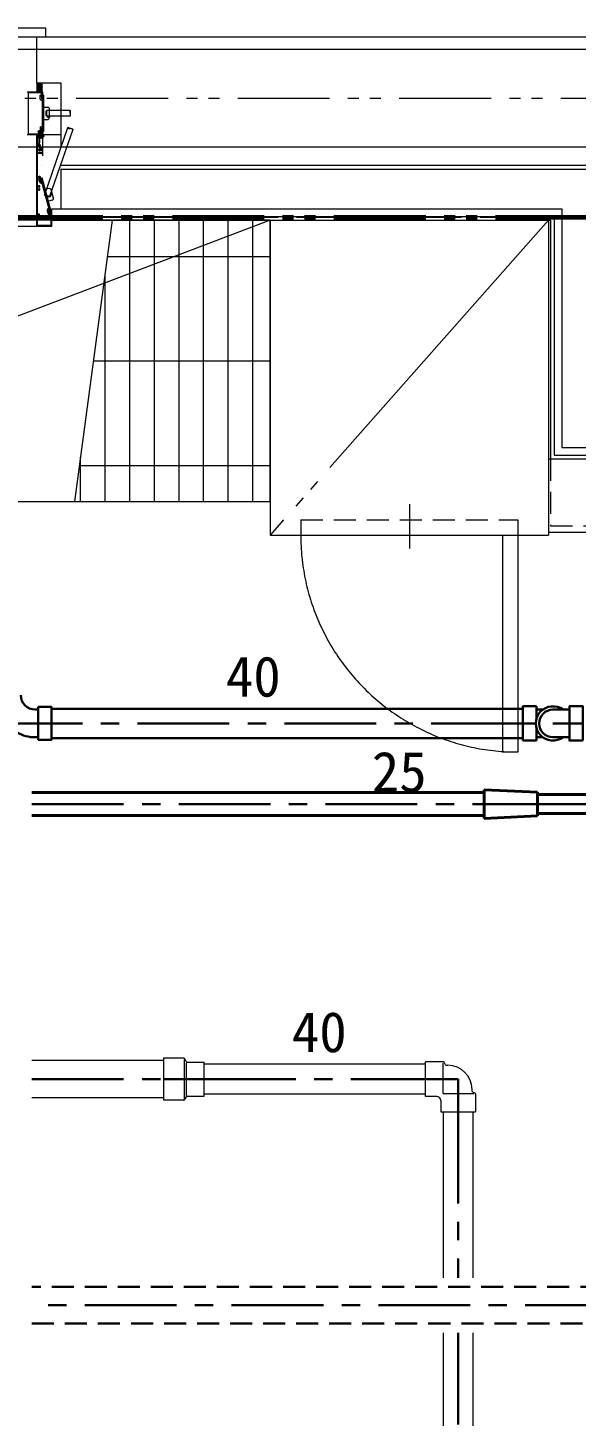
# Model space of a CAD drawing. Units: millimetres at full size, sheet at 1:30. Extents: x -16828 to 149130, y 47892 to 100313.
# Drawn here: x 22036 to 22932, y 61589 to 63861 of the extents above; entities that cross this region are included whole.
import ezdxf
from ezdxf.enums import TextEntityAlignment as Align

# ---------------------------------------------------------------- set-up
doc = ezdxf.new("R2010")
doc.units = ezdxf.units.MM
doc.header["$LTSCALE"] = 30
for name, pattern in [('CHAIN1', [8, 5, -1, 1, -1]), ('CHAIN2', [12, 9, -1, 1, -1]), ('DASHED1', [1.8, 1.2, -0.6]), ('DASHED3', [4, 3, -1]), ('DOUBLE_CHAIN1', [8.8, 5, -1, 0.6, -0.6, 0.6, -1]), ('LONG_DOUBLE_CHAIN', [21.8, 18, -1, 0.6, -0.6, 0.6, -1])]:
    doc.linetypes.add(name, pattern=pattern)
for name, color, linetype, lineweight in [('0-0', 7, 'CHAIN2', 15), ('0-1', 7, 'Continuous', 15), ('2-0_通芯', 7, 'DOUBLE_CHAIN1', 15), ('2-1_躯体', 7, 'Continuous', 15), ('2-3_間仕切り', 7, 'Continuous', 15), ('2-A_建具', 7, 'Continuous', 15), ('2-B_金物', 7, 'Continuous', 15), ('3-4_AIHO30-厨房機器', 7, 'Continuous', 15), ('3-5_AIHO31-厨房機器中心線', 7, 'CHAIN2', 15), ('3-6_AIHO33-厨房機器隠れ線', 7, 'DASHED1', 15), ('3-7_AIHO47-厨房機器アウトライン', 7, 'Continuous', 15), ('3-8_AIHO30-厨房機器LL', 7, 'Continuous', 15), ('3-9_AIHO32-厨房機器補助線', 7, 'LONG_DOUBLE_CHAIN', 15), ('9-9_配管－汚水１：硬質塩ビ管（ＤＶ）', 2, 'Continuous', 30), ('9-A_配管－給水３：ＶＬＰ(ＶＤ)', 5, 'Continuous', 40), ('9-B_配管－給湯１２：ＨＴＬＰ（ＵＸ）', 3, 'Continuous', 20)]:
    doc.layers.add(name, color=color, linetype=linetype, lineweight=lineweight)
doc.styles.add('ＭＳ ゴシック', font='')
doc.styles.get('ＭＳ ゴシック').set_extended_font_data('MS Gothic')

msp = doc.modelspace()

# ---------------------------------------------------------------- linework, layer by layer
at = {"layer": '0-0'}
msp.add_line((-9565.04, 63550.86), (35684.96, 63550.86), dxfattribs=at)
at = {"layer": '0-1'}
for p, q in [((-6110.04, 63845.86), (25484.96, 63845.86)), ((18459.96, 63665.86), (23009.96, 63665.86))]:
    msp.add_line(p, q, dxfattribs=at)
at = {"layer": '0-1', "linetype": 'DASHED3'}
msp.add_line((-925.04, 63825.86), (25384.96, 63825.86), dxfattribs=at)
at = {"layer": '2-0_通芯'}
msp.add_line((-9565.04, 63745.86), (35684.96, 63745.86), dxfattribs=at)
at = {"layer": '2-0_通芯', "color": 1, "lineweight": 60}
msp.add_line((-10727.74, 63550.86), (35684.96, 63550.86), dxfattribs=at)
at = {"layer": '2-1_躯体'}
for p, q in [((22049.96, 63845.86), (25384.96, 63845.86)), ((22089.96, 63629.36), (22089.96, 63564.36))]:
    msp.add_line(p, q, dxfattribs=at)
at = {"layer": '2-1_躯体', "linetype": 'DASHED3'}
msp.add_line((22049.96, 63825.86), (25384.96, 63825.86), dxfattribs=at)
at = {"layer": '2-1_躯体'}
for points in [[(22049.96, 63845.86), (22049.96, 63770.86), (22089.96, 63770.86)], [(22089.96, 63770.86), (22089.96, 63665.86), (23009.96, 63665.86)]]:
    msp.add_lwpolyline(points, dxfattribs=at)
at = {"layer": '2-3_間仕切り'}
for p, q in [((22089.96, 63635.86), (22979.96, 63635.86)), ((22089.96, 63629.36), (22973.46, 63629.36)), ((22074.96, 63564.36), (22908.46, 63564.36)), ((22908.46, 63564.36), (22908.46, 63174.36)), ((22074.96, 63551.86), (22895.96, 63551.86)), ((22074.96, 63545.86), (22889.96, 63545.86)), ((22889.96, 63545.86), (22889.96, 63155.86)), ((22886.96, 63155.86), (23682.96, 63155.86)), ((22908.46, 63174.36), (23661.46, 63174.36))]:
    msp.add_line(p, q, dxfattribs=at)
msp.add_lwpolyline([(22895.96, 63551.86), (22895.96, 63161.86), (23673.96, 63161.86)], dxfattribs=at)
at = {"layer": '2-A_建具'}
for p, q in [((22059.96, 63761.86), (22050.96, 63770.86)), ((22053.31, 63770.21), (22050.96, 63767.86)), ((22055.66, 63769.56), (22050.96, 63764.86)), ((22058, 63768.9), (22050.96, 63761.86)), ((22059.96, 63767.86), (22050.96, 63758.86)), ((22059.96, 63758.86), (22050.96, 63767.86)), ((22059.96, 63764.86), (22055.11, 63769.71)), ((22059.96, 63767.86), (22059.27, 63768.55)), ((22034.96, 63755.86), (22059.46, 63755.86)), ((22036.59, 63754.23), (22036.59, 63687.49)), ((22058.33, 63754.23), (22036.59, 63754.23)), ((22059.96, 63764.86), (22050.96, 63755.86)), ((22059.96, 63755.86), (22050.96, 63764.86)), ((22056.96, 63755.86), (22050.96, 63761.86)), ((22053.96, 63755.86), (22050.96, 63758.86)), ((22059.96, 63761.86), (22053.96, 63755.86)), ((22056.08, 63750.36), (22058.38, 63750.36)), ((22056.08, 63743.98), (22056.08, 63750.36)), ((22056.71, 63743.06), (22059.88, 63741.77)), ((22059.96, 63758.86), (22056.96, 63755.86)), ((22058.33, 63747.95), (22058.33, 63754.23)), ((22058.96, 63746.86), (22058.33, 63747.95)), ((22058.38, 63750.36), (22058.38, 63744.86)), ((22058.38, 63744.86), (22059.88, 63744.25)), ((22059.46, 63746.86), (22058.96, 63746.86)), ((22059.88, 63744.25), (22062.18, 63743.33)), ((22059.96, 63755.36), (22059.96, 63747.36)), ((22059.96, 63750.36), (22062.25, 63750.36)), ((22059.96, 63691.36), (22059.96, 63750.36)), ((22062.26, 63691.36), (22062.25, 63750.36)), ((22062.26, 63730.86), (22068.26, 63730.86)), ((22104.96, 63725.36), (22066.76, 63725.36)), ((22066.76, 63716.36), (22066.76, 63725.36)), ((22071.26, 63713.86), (22071.26, 63727.86)), ((22056.09, 63697.74), (22056.09, 63691.36)), ((22056.71, 63698.67), (22059.89, 63699.95)), ((22058.39, 63696.86), (22059.89, 63697.47)), ((22059.89, 63697.47), (22062.19, 63698.4)), ((22062.26, 63710.86), (22068.26, 63710.86)), ((22100.7, 63697.33), (22062.9, 63587.53)), ((22066.76, 63716.36), (22065.76, 63717.36)), ((22104.96, 63716.36), (22066.76, 63716.36)), ((22089.96, 63685.86), (22034.96, 63685.86)), ((22036.59, 63687.49), (22058.33, 63687.49)), ((22049.96, 63685.86), (22049.96, 63536.36)), ((22051.46, 63685.86), (22051.46, 63682.46)), ((22052.59, 63682.46), (22051.46, 63682.46)), ((22051.56, 63681.36), (22053.63, 63681.36)), ((22051.56, 63670.36), (22051.56, 63681.36)), ((22052.45, 63683.07), (22052.73, 63684.66)), ((22052.87, 63684.05), (22052.59, 63682.46)), ((22052.73, 63684.66), (22053.86, 63684.66)), ((22052.74, 63690.42), (22053.53, 63692.05)), ((22053.09, 63690.4), (22053.71, 63691.73)), ((22056.48, 63687.24), (22053.19, 63692.93)), ((22053.53, 63692.05), (22053.79, 63692.2)), ((22053.71, 63691.73), (22053.53, 63692.05)), ((22053.63, 63681.36), (22053.86, 63683.92)), ((22054.41, 63690.82), (22053.79, 63692.2)), ((22055.59, 63692.07), (22053.79, 63692.2)), ((22053.86, 63684.66), (22053.86, 63676.32)), ((22053.86, 63676.32), (22053.98, 63676.14)), ((22053.98, 63675.59), (22053.86, 63675.4)), ((22053.86, 63675.4), (22053.86, 63668.35)), ((22053.88, 63688.44), (22054.14, 63688.59)), ((22053.92, 63688.46), (22054.32, 63687.78)), ((22053.98, 63676.14), (22053.98, 63675.59)), ((22054.59, 63687.81), (22054.1, 63687.4)), ((22054.19, 63687.25), (22054.1, 63687.4)), ((22054.19, 63687.25), (22054.68, 63687.66)), ((22054.19, 63687.25), (22054.63, 63687.25)), ((22054.41, 63690.82), (22055.12, 63687.87)), ((22057.53, 63689.38), (22054.45, 63686.79)), ((22054.45, 63686.79), (22054.67, 63687.17)), ((22054.54, 63686.64), (22054.45, 63686.79)), ((22055.34, 63684.43), (22054.51, 63685.86)), ((22054.54, 63686.64), (22057.62, 63689.22)), ((22054.54, 63686.64), (22054.98, 63686.64)), ((22057.05, 63689.45), (22054.63, 63687.25)), ((22054.63, 63687.25), (22054.67, 63687.17)), ((22054.67, 63687.17), (22057.09, 63689.38)), ((22057.88, 63688.77), (22054.8, 63686.18)), ((22054.8, 63686.18), (22055.02, 63686.56)), ((22054.89, 63686.03), (22054.8, 63686.18)), ((22054.85, 63689), (22056.74, 63690.09)), ((22054.89, 63686.03), (22057.97, 63688.62)), ((22054.89, 63686.03), (22055.33, 63686.03)), ((22057.4, 63688.85), (22054.98, 63686.64)), ((22054.98, 63686.64), (22055.02, 63686.56)), ((22055, 63688.39), (22056.74, 63689.98)), ((22055.02, 63686.56), (22057.44, 63688.77)), ((22057.18, 63689.98), (22055.04, 63688.19)), ((22055.09, 63688), (22057.27, 63689.83)), ((22058.23, 63688.16), (22055.15, 63685.58)), ((22055.15, 63685.58), (22055.37, 63685.96)), ((22055.24, 63685.43), (22055.15, 63685.58)), ((22055.22, 63690.83), (22055.63, 63692)), ((22055.24, 63685.43), (22058.32, 63688.01)), ((22055.24, 63685.43), (22055.68, 63685.43)), ((22057.75, 63688.24), (22055.33, 63686.03)), ((22055.33, 63686.03), (22055.37, 63685.96)), ((22057.81, 63685.86), (22055.34, 63684.43)), ((22055.36, 63681.56), (22058.27, 63683.24)), ((22055.36, 63672.86), (22055.36, 63681.56)), ((22055.37, 63685.96), (22057.79, 63688.16)), ((22058.58, 63687.56), (22055.5, 63684.97)), ((22055.5, 63684.97), (22055.72, 63685.35)), ((22055.59, 63684.82), (22055.5, 63684.97)), ((22056.74, 63690.09), (22055.59, 63692.07)), ((22055.59, 63684.82), (22058.67, 63687.41)), ((22055.59, 63684.82), (22056.03, 63684.82)), ((22055.63, 63681.71), (22061.69, 63685.21)), ((22055.63, 63681.71), (22056.27, 63680.79)), ((22058.1, 63687.63), (22055.68, 63685.43)), ((22055.68, 63685.43), (22055.72, 63685.35)), ((22055.72, 63685.35), (22058.14, 63687.56)), ((22055.94, 63684.21), (22056.38, 63684.21)), ((22058.45, 63687.03), (22056.03, 63684.82)), ((22056.03, 63684.82), (22056.07, 63684.74)), ((22056.09, 63691.36), (22058.39, 63691.36)), ((22059.28, 63686.34), (22056.2, 63683.76)), ((22056.2, 63683.76), (22056.42, 63684.14)), ((22056.29, 63683.61), (22056.2, 63683.76)), ((22056.29, 63683.61), (22056.73, 63683.61)), ((22056.38, 63684.21), (22056.42, 63684.14)), ((22056.42, 63684.14), (22058.84, 63686.34)), ((22059.63, 63685.74), (22056.55, 63683.15)), ((22056.55, 63683.15), (22056.77, 63683.53)), ((22056.6, 63683.08), (22056.55, 63683.15)), ((22056.6, 63683.08), (22060.02, 63685.06)), ((22056.7, 63690.06), (22056.74, 63689.98)), ((22059.15, 63685.81), (22056.73, 63683.61)), ((22056.73, 63683.61), (22056.77, 63683.53)), ((22057.18, 63689.98), (22056.74, 63689.98)), ((22056.77, 63683.53), (22059.19, 63685.74)), ((22056.91, 63683.03), (22056.81, 63683.2)), ((22056.98, 63686.37), (22057.58, 63685.33)), ((22057.27, 63689.83), (22057.05, 63689.45)), ((22057.05, 63689.45), (22057.09, 63689.38)), ((22057.53, 63689.38), (22057.09, 63689.38)), ((22057.27, 63689.83), (22057.18, 63689.98)), ((22057.62, 63689.22), (22057.4, 63688.85)), ((22057.4, 63688.85), (22057.44, 63688.77)), ((22057.88, 63688.77), (22057.44, 63688.77)), ((22057.62, 63689.22), (22057.53, 63689.38)), ((22057.97, 63688.62), (22057.75, 63688.24)), ((22057.75, 63688.24), (22057.79, 63688.16)), ((22058.23, 63688.16), (22057.79, 63688.16)), ((22057.97, 63688.62), (22057.88, 63688.77)), ((22058.08, 63684.47), (22060.54, 63680.21)), ((22058.32, 63688.01), (22058.1, 63687.63)), ((22058.1, 63687.63), (22058.14, 63687.56)), ((22058.58, 63687.56), (22058.14, 63687.56)), ((22058.32, 63688.01), (22058.23, 63688.16)), ((22058.27, 63683.24), (22058.37, 63683.44)), ((22058.33, 63693.77), (22058.96, 63694.86)), ((22058.33, 63687.49), (22058.33, 63693.77)), ((22058.37, 63683.44), (22058.84, 63683.71)), ((22058.39, 63691.36), (22058.39, 63696.86)), ((22058.67, 63687.41), (22058.45, 63687.03)), ((22058.45, 63687.03), (22058.49, 63686.95)), ((22058.48, 63684.17), (22059.54, 63685.13)), ((22058.93, 63686.95), (22058.49, 63686.95)), ((22058.67, 63687.41), (22058.58, 63687.56)), ((22058.8, 63686.42), (22058.84, 63686.34)), ((22059.28, 63686.34), (22058.84, 63686.34)), ((22058.84, 63683.71), (22059.06, 63683.7)), ((22058.96, 63694.86), (22059.46, 63694.86)), ((22059.06, 63683.7), (22061.87, 63685.32)), ((22059.15, 63685.81), (22059.19, 63685.74)), ((22059.63, 63685.74), (22059.19, 63685.74)), ((22059.37, 63686.19), (22059.28, 63686.34)), ((22059.5, 63685.21), (22059.54, 63685.13)), ((22059.98, 63685.13), (22059.54, 63685.13)), ((22059.91, 63684.76), (22059.81, 63684.93)), ((22059.96, 63694.36), (22059.96, 63691.32)), ((22059.96, 63691.36), (22062.26, 63691.36)), ((22059.96, 63690.4), (22059.96, 63690.32)), ((22059.96, 63689.4), (22059.96, 63685.86)), ((22060.75, 63687.26), (22059.96, 63687.26)), ((22059.96, 63683.86), (22059.96, 63651.36)), ((22061.87, 63685.32), (22060.75, 63687.26)), ((22061.69, 63685.21), (22062.17, 63684.19)), ((22109.21, 63694.4), (22071.41, 63584.6)), ((22053.36, 63670.36), (22051.56, 63670.36)), ((22051.56, 63669.36), (22053.36, 63669.36)), ((22051.56, 63661.96), (22051.56, 63669.36)), ((22056.76, 63661.96), (22051.56, 63661.96)), ((22051.56, 63655.65), (22052, 63655.91)), ((22051.56, 63617.66), (22051.56, 63655.65)), ((22051.68, 63659.01), (22051.64, 63659.16)), ((22051.64, 63658.36), (22051.68, 63658.51)), ((22052.46, 63660.34), (22052.61, 63660.35)), ((22052.61, 63657.17), (22052.46, 63657.19)), ((22053.26, 63660.55), (22053.38, 63660.6)), ((22053.38, 63656.92), (22053.26, 63656.97)), ((22053.46, 63655.56), (22057.54, 63655.56)), ((22053.86, 63668.35), (22054.86, 63664.62)), ((22054.17, 63660.46), (22054.26, 63660.38)), ((22054.26, 63657.15), (22054.17, 63657.06)), ((22054.86, 63664.62), (22054.86, 63662.66)), ((22055.02, 63659.91), (22055.16, 63659.91)), ((22055.16, 63657.61), (22055.02, 63657.61)), ((22055.06, 63672.56), (22055.36, 63672.86)), ((22055.06, 63670.16), (22055.06, 63672.56)), ((22055.21, 63667.96), (22056.26, 63667.96)), ((22056.11, 63664.57), (22055.21, 63667.96)), ((22055.56, 63660.34), (22055.86, 63660.66)), ((22055.86, 63656.86), (22055.56, 63657.18)), ((22055.79, 63662.41), (22056.92, 63664.35)), ((22055.86, 63660.66), (22058.76, 63660.66)), ((22058.76, 63656.86), (22055.86, 63656.86)), ((22056.92, 63664.35), (22056.11, 63664.57)), ((22056.36, 63665.26), (22056.36, 63664.76)), ((22057.76, 63665.26), (22056.36, 63665.26)), ((22056.36, 63664.76), (22056.76, 63664.2)), ((22056.76, 63664.2), (22056.76, 63661.96)), ((22057.54, 63655.56), (22058.06, 63655.26)), ((22057.76, 63662.26), (22057.76, 63665.26)), ((22058.76, 63662.26), (22057.76, 63662.26)), ((22058.06, 63655.26), (22058.76, 63655.26)), ((22058.76, 63660.66), (22058.76, 63662.26)), ((22058.76, 63655.26), (22058.76, 63656.86)), ((22058.76, 63636.06), (22058.96, 63635.86)), ((22051.56, 63601.97), (22051.56, 63615.36)), ((22054.66, 63617.16), (22052.06, 63617.16)), ((22052.06, 63615.86), (22055.64, 63615.86)), ((22053.55, 63613.61), (22055.77, 63614.2)), ((22054.8, 63608.94), (22053.55, 63613.61)), ((22054.6, 63609.69), (22056.82, 63610.28)), ((22054.66, 63618.16), (22054.66, 63617.16)), ((22055.56, 63618.16), (22054.66, 63618.16)), ((22055.56, 63617.46), (22055.56, 63618.16)), ((22055.84, 63617.16), (22055.56, 63617.46)), ((22055.64, 63615.86), (22056.4, 63613.02)), ((22057.03, 63609.53), (22055.77, 63614.2)), ((22056.4, 63613.02), (22056.12, 63612.53)), ((22056.12, 63612.53), (22056.31, 63611.8)), ((22056.31, 63611.8), (22057.16, 63610.95)), ((22058.29, 63610.61), (22056.66, 63610.91)), ((22072.96, 63555.86), (22056.73, 63616.42)), ((22057.16, 63610.95), (22058.13, 63611.21)), ((22057.22, 63614.59), (22059.45, 63615.18)), ((22057.42, 63606.54), (22059.48, 63606.18)), ((22058.82, 63608.63), (22057.82, 63608.81)), ((22058.05, 63611.52), (22060.27, 63612.12)), ((22074.72, 63558.19), (22059.45, 63615.18)), ((22052, 63601.71), (22051.56, 63601.97)), ((22051.56, 63595.75), (22052, 63596.01)), ((22051.56, 63556.36), (22051.56, 63595.75)), ((22051.68, 63599.11), (22051.64, 63599.26)), ((22051.64, 63598.46), (22051.68, 63598.61)), ((22052.46, 63600.44), (22052.61, 63600.45)), ((22052.61, 63597.27), (22052.46, 63597.29)), ((22053.26, 63600.65), (22053.38, 63600.7)), ((22053.38, 63597.02), (22053.26, 63597.07)), ((22054.17, 63600.56), (22054.26, 63600.48)), ((22054.26, 63597.25), (22054.17, 63597.16)), ((22054.58, 63602.16), (22054.22, 63601.97)), ((22054.22, 63595.75), (22054.58, 63595.56)), ((22054.86, 63602.36), (22054.58, 63602.16)), ((22054.58, 63595.56), (22054.86, 63595.36)), ((22055.56, 63602.36), (22054.86, 63602.36)), ((22054.86, 63595.36), (22055.56, 63595.36)), ((22055.02, 63600.01), (22055.16, 63600.01)), ((22055.16, 63597.71), (22055.02, 63597.71)), ((22055.56, 63600.41), (22055.56, 63602.36)), ((22055.56, 63595.36), (22055.56, 63597.31)), ((22071.41, 63584.6), (22062.9, 63587.53)), ((22070.29, 63597.9), (22064.49, 63596.35)), ((22071.41, 63584.6), (22070.14, 63583.98)), ((22077.59, 63582.26), (22073.96, 63595.78)), ((22067.57, 63561.28), (22068.82, 63556.62)), ((22068.64, 63564.67), (22070.24, 63566.01)), ((22069.16, 63562.66), (22070.77, 63564.03)), ((22075.46, 63578.58), (22069.67, 63577.03)), ((22071.59, 63560.98), (22070.62, 63560.72)), ((22071.43, 63561.58), (22070.65, 63560.91)), ((22074.96, 63536.36), (22074.96, 63564.36)), ((22051.56, 63551.36), (22051.56, 63554.16)), ((22051.58, 63551.25), (22051.56, 63551.36)), ((22051.56, 63550.36), (22051.58, 63550.48)), ((22051.56, 63541.36), (22051.56, 63550.36)), ((22051.58, 63541.25), (22051.56, 63541.36)), ((22051.56, 63540.36), (22051.58, 63540.48)), ((22051.56, 63537.96), (22051.56, 63540.36)), ((22054.21, 63555.86), (22052.06, 63555.86)), ((22052.06, 63554.66), (22053.47, 63554.66)), ((22053.47, 63554.66), (22053.68, 63554.58)), ((22068.82, 63556.62), (22071.04, 63557.21)), ((22070.62, 63560.72), (22070.31, 63559.56)), ((22070.31, 63559.56), (22070.51, 63558.83)), ((22070.33, 63559.89), (22071.04, 63557.21)), ((22070.51, 63558.83), (22071, 63558.54)), ((22071.72, 63555.86), (22070.71, 63555.86)), ((22071, 63558.54), (22071.72, 63555.86)), ((22071.23, 63554.58), (22071.44, 63554.66)), ((22071.44, 63554.66), (22072.86, 63554.66)), ((22072.49, 63557.6), (22074.72, 63558.19)), ((22074.46, 63555.86), (22072.96, 63555.86)), ((22073.36, 63551.36), (22073.34, 63551.25)), ((22073.34, 63550.48), (22073.36, 63550.36)), ((22073.36, 63541.36), (22073.34, 63541.25)), ((22073.34, 63540.48), (22073.36, 63540.36)), ((22073.36, 63554.16), (22073.36, 63551.36)), ((22073.36, 63550.36), (22073.36, 63541.36)), ((22073.36, 63540.36), (22073.36, 63537.96)), ((22074.46, 63535.86), (19395.46, 63535.86)), ((22049.96, 63536.36), (22050.46, 63535.86)), ((22055.96, 63537.46), (22052.06, 63537.46)), ((22056.08, 63537.48), (22055.96, 63537.46)), ((22056.96, 63537.46), (22056.84, 63537.48)), ((22067.96, 63537.46), (22056.96, 63537.46)), ((22068.08, 63537.48), (22067.96, 63537.46)), ((22068.96, 63537.46), (22068.84, 63537.48)), ((22072.86, 63537.46), (22068.96, 63537.46))]:
    msp.add_line(p, q, dxfattribs=at)
for points in [[(19404.96, 63860.86), (22064.96, 63860.86), (22064.96, 63845.86)], [(22049.96, 63755.86), (22050.96, 63756.86), (22050.96, 63769.86), (22049.96, 63770.86)], [(22065.76, 63717.36), (22065.76, 63724.36), (22066.76, 63725.36)], [(22053.88, 63688.44), (22052.74, 63690.42), (22053.09, 63690.4)], [(22053.71, 63691.73), (22054.67, 63687.68), (22053.09, 63690.4)], [(22054.1, 63687.4), (22054.32, 63687.78), (22054.51, 63687.95)], [(22054.36, 63690.91), (22055.22, 63690.83), (22056.04, 63689.68)], [(22055.94, 63684.21), (22059.02, 63686.8), (22058.93, 63686.95), (22055.85, 63684.37)], [(22055.94, 63684.21), (22055.85, 63684.37), (22056.07, 63684.74), (22058.49, 63686.95)], [(22056.29, 63683.61), (22059.37, 63686.19), (22059.15, 63685.81)], [(22059.02, 63686.8), (22058.8, 63686.42), (22056.38, 63684.21)], [(22057.02, 63683.32), (22059.72, 63685.59), (22059.63, 63685.74)], [(22058.07, 63680.39), (22057.94, 63682.41), (22058.63, 63683.51)], [(22059.72, 63685.59), (22059.5, 63685.21), (22058.14, 63683.97)], [(22061.62, 63682.44), (22059.93, 63683.56), (22058.63, 63683.51)], [(22060.02, 63685.06), (22059.98, 63685.13), (22059.6, 63684.81)], [(22070.14, 63583.98), (22063.52, 63586.25), (22062.9, 63587.53)]]:
    msp.add_lwpolyline(points, dxfattribs=at)
for centre, radius, start, end in [((22057.08, 63743.98), 1, 180, 248.00217), ((22059.46, 63755.36), 0.5, 0, 90), ((22059.46, 63747.36), 0.5, 270, 0), ((22068.26, 63727.86), 3, 0.00122, 90.00127), ((22108.27, 63723.11), 4, 145.77113, 214.22887), ((22101.65, 63723.11), 4, 325.77113, 34.22887), ((22101.65, 63718.61), 4, 325.77113, 34.22887), ((22057.09, 63697.74), 1, 112.00335, 180), ((22068.26, 63716.36), 1.5, 180, 0), ((22068.26, 63713.86), 3, 270.00155, 0.00122), ((22069.76, 63716.36), 1.5, 240, 0), ((22071.26, 63716.36), 1.5, 240, 0), ((22101.76, 63693.47), 4, 36.77448, 105.23221), ((22103.91, 63699.72), 4, 216.77448, 285.23221), ((22051.96, 63683.16), 0.5, 180, 350.00001), ((22053.36, 63683.96), 0.5, 355, 169.99999), ((22054.88, 63687.8), 0.248, 210, 17.19096), ((22057.34, 63681.54), 1.3, 215, 284.11915), ((22056.48, 63682.78), 0.5, 300, 30), ((22055.46, 63689), 9, 284.11915, 315.88085), ((22059.46, 63694.36), 0.5, 0, 90), ((22059.46, 63686.36), 0.5, 270, 0), ((22059.96, 63690.86), 0.3, 113.57818, 246.42182), ((22059.96, 63689.86), 0.3, 113.57818, 246.42182), ((22059.76, 63691.32), 0.2, 293.57818, 0), ((22059.76, 63690.4), 0.2, 0, 66.42182), ((22059.76, 63690.32), 0.2, 293.57818, 0), ((22059.76, 63689.4), 0.2, 0, 66.42182), ((22060.34, 63685.01), 0.5, 210, 300), ((22060.99, 63683.64), 1.3, 315.88085, 25), ((22106.01, 63692), 4, 36.77448, 105.23221), ((22052.23, 63659.62), 0.75, 72.2996, 217.70036), ((22052.23, 63657.9), 0.75, 142.29964, 287.7004), ((22053.46, 63658.76), 1.8, 171.96925, 188.03075), ((22053.46, 63658.76), 3.2, 242.79712, 270.00002), ((22053.46, 63658.76), 1.8, 96.26017, 118.03073), ((22053.46, 63658.76), 1.8, 241.96927, 263.73983), ((22053.36, 63669.86), 0.5, 269.99999, 90.00001), ((22053.72, 63660.24), 0.5, 26.86995, 133.13013), ((22053.72, 63657.28), 0.5, 226.86987, 333.13005), ((22053.46, 63658.76), 1.8, 44.79286, 63.73983), ((22053.46, 63658.76), 1.8, 296.26017, 315.20714), ((22055.02, 63660.31), 0.4, 224.79276, 269.99993), ((22055.02, 63657.21), 0.4, 90.00007, 135.20724), ((22055.36, 63662.66), 0.5, 180, 330.00001), ((22056.26, 63670.16), 1.2, 180.00001, 269.99999), ((22055.16, 63660.31), 0.4, 269.99999, 4.09604), ((22055.16, 63657.21), 0.4, 355.90396, 90.00001), ((22056.26, 63668.46), 0.5, 269.99999, 90.00001), ((22052.06, 63617.66), 0.5, 180.00001, 269.99999), ((22052.06, 63615.36), 0.5, 90.00001, 179.99999), ((22057.99, 63609.79), 3.3, 195, 260), ((22055.77, 63616.16), 1, 15, 85.91475), ((22057.99, 63609.79), 1, 195, 260), ((22052.23, 63599.72), 0.75, 72.2996, 217.70036), ((22052.23, 63598), 0.75, 142.29964, 287.7004), ((22053.46, 63598.86), 1.8, 171.96925, 188.03075), ((22053.46, 63598.86), 3.2, 76.21421, 117.20293), ((22053.46, 63598.86), 3.2, 242.7971, 283.78581), ((22053.46, 63598.86), 1.8, 96.26017, 118.03073), ((22053.46, 63598.86), 1.8, 241.96927, 263.73983), ((22053.72, 63600.34), 0.5, 26.86995, 133.13013), ((22053.72, 63597.38), 0.5, 226.86987, 333.13005), ((22053.46, 63598.86), 1.8, 44.79286, 63.73983), ((22053.46, 63598.86), 1.8, 296.26017, 315.20714), ((22055.02, 63600.41), 0.4, 224.79276, 269.99993), ((22055.02, 63597.31), 0.4, 90.00007, 135.20724), ((22055.16, 63600.41), 0.4, 270.00001, 359.99999), ((22055.16, 63597.31), 0.4, 0.00001, 89.99999), ((22071.06, 63595), 3, 15, 105), ((22071.9, 63586.01), 1.5, 251.00335, 71.00335), ((22072.39, 63587.43), 1.5, 311.00335, 71.00335), ((22072.88, 63588.85), 1.5, 311.00335, 71.00335), ((22070.76, 63562.14), 3.3, 130, 195), ((22071.29, 63560.15), 3.3, 130.33088, 195), ((22071.29, 63560.15), 1, 130.33088, 195), ((22074.69, 63581.48), 3, 285, 15), ((22052.06, 63556.36), 0.5, 180.00001, 269.99999), ((22052.06, 63554.16), 0.5, 90.00001, 179.99999), ((22050.66, 63550.86), 1, 337.38014, 22.61986), ((22050.66, 63540.86), 1, 337.38014, 22.61986), ((22054.21, 63555.11), 0.75, 225.58467, 89.99998), ((22070.71, 63555.11), 0.75, 90.00002, 314.41533), ((22072.86, 63554.16), 0.5, 0.00001, 89.99999), ((22074.26, 63550.86), 1, 157.38014, 202.61986), ((22074.26, 63540.86), 1, 157.38014, 202.61986), ((22074.46, 63555.36), 0.5, 0.00001, 89.99999), ((22052.06, 63537.96), 0.5, 180.00001, 269.99999), ((22056.46, 63536.56), 1, 67.38014, 112.61986), ((22068.46, 63536.56), 1, 67.38014, 112.61986), ((22072.86, 63537.96), 0.5, 270.00001, 359.99999), ((22074.46, 63536.36), 0.5, 270.00001, 359.99999)]:
    msp.add_arc(centre, radius, start, end, dxfattribs=at)
at = {"layer": '2-B_金物'}
for p, q in [((22886.96, 63155.86), (22886.96, 63035.86)), ((22886.96, 63035.86), (23682.96, 63035.86))]:
    msp.add_line(p, q, dxfattribs=at)
at = {"layer": '2-B_金物', "linetype": 'DASHED1'}
for p, q in [((22889.96, 63155.86), (22889.96, 63045.86)), ((22889.96, 63045.86), (23679.96, 63045.86))]:
    msp.add_line(p, q, dxfattribs=at)
at = {"layer": '3-4_AIHO30-厨房機器'}
for p, q in [((22431.96, 63545.86), (21219.96, 63545.86)), ((22431.96, 63545.86), (22431.96, 63030.86)), ((22431.96, 63085.86), (22431.96, 63545.86)), ((21219.96, 63085.86), (22431.96, 63085.86)), ((22431.96, 63030.86), (22886.96, 63030.86))]:
    msp.add_line(p, q, dxfattribs=at)
msp.add_lwpolyline([(22431.96, 63545.86), (22886.96, 63545.86), (22886.96, 63030.86)], dxfattribs=at)
at = {"layer": '3-5_AIHO31-厨房機器中心線'}
msp.add_line((22659.46, 63081.67), (22659.46, 63008.73), dxfattribs=at)
at = {"layer": '3-6_AIHO33-厨房機器隠れ線'}
msp.add_line((22481.96, 63055.86), (22481.96, 63030.86), dxfattribs=at)
msp.add_lwpolyline([(22481.96, 63055.86), (22836.96, 63055.86), (22836.96, 63030.86)], dxfattribs=at)
at = {"layer": '3-7_AIHO47-厨房機器アウトライン'}
for p, q in [((22431.96, 63545.86), (21219.96, 63545.86)), ((22431.96, 63085.86), (22431.96, 63545.86)), ((21219.96, 63085.86), (22431.96, 63085.86))]:
    msp.add_line(p, q, dxfattribs=at)
at = {"layer": '3-8_AIHO30-厨房機器LL'}
for p, q in [((22202.03, 63545.86), (22202.03, 63085.86)), ((22242.23, 63545.86), (22242.23, 63085.86)), ((22282.43, 63545.86), (22282.43, 63085.86)), ((22322.63, 63545.86), (22322.63, 63085.86)), ((22362.83, 63545.86), (22362.83, 63085.86)), ((22403.03, 63545.86), (22403.03, 63085.86)), ((22165.83, 63486.86), (22431.96, 63486.86)), ((22161.83, 63457.18), (22161.83, 63085.86)), ((22142.81, 63315.86), (22431.96, 63315.86)), ((22121.63, 63158.53), (22121.63, 63085.86)), ((22119.79, 63144.86), (22431.96, 63144.86))]:
    msp.add_line(p, q, dxfattribs=at)
at = {"layer": '3-9_AIHO32-厨房機器補助線'}
for p, q in [((22431.96, 63545.86), (21219.96, 63085.86)), ((22173.77, 63545.86), (22111.85, 63085.86)), ((22886.96, 63545.86), (22431.96, 63030.86)), ((22811.96, 63030.86), (22811.96, 62675.86)), ((22811.96, 63030.86), (22836.96, 63030.86)), ((22836.96, 63030.86), (22836.96, 62675.86)), ((22836.96, 62675.86), (22811.96, 62675.86))]:
    msp.add_line(p, q, dxfattribs=at)
msp.add_arc((22836.96, 63030.86), 355, 180, 270, dxfattribs=at)
at = {"layer": '9-9_配管－汚水１：硬質塩ビ管（ＤＶ）'}
for p, q in [((22047.83, 62745.38), (22052.48, 62745.38)), ((22052.48, 62695.74), (22052.48, 62749.74)), ((22845.2, 62746.74), (22074.48, 62746.74)), ((22867.2, 62750.74), (22867.2, 62730.15)), ((22867.2, 62745.24), (22877.53, 62745.24)), ((22921.2, 62745.24), (22894.2, 62745.24)), ((22047.72, 62699.98), (22052.48, 62699.98)), ((22074.48, 62698.74), (22845.2, 62698.74)), ((22867.2, 62694.74), (22867.2, 62715.32)), ((22867.2, 62700.24), (22877.53, 62700.24)), ((22921.2, 62700.24), (22894.2, 62700.24)), ((22867.2, 62694.74), (22845.2, 62694.74))]:
    msp.add_line(p, q, dxfattribs=at)
at = {"layer": '9-9_配管－汚水１：硬質塩ビ管（ＤＶ）', "linetype": 'CHAIN1'}
for p, q in [((22074.48, 62722.74), (21970.48, 62722.74)), ((22845.2, 62722.74), (22074.48, 62722.74)), ((22845.2, 62722.74), (22866.2, 62722.74)), ((22943.2, 62722.74), (22894.2, 62722.74)), ((24918.96, 61770.86), (22042.48, 61770.86))]:
    msp.add_line(p, q, dxfattribs=at)
at = {"layer": '9-9_配管－汚水１：硬質塩ビ管（ＤＶ）', "linetype": 'DASHED1'}
for p, q in [((24918.96, 61800.86), (22042.48, 61800.86)), ((22042.48, 61740.86), (24918.96, 61740.86))]:
    msp.add_line(p, q, dxfattribs=at)
at = {"layer": '9-9_配管－汚水１：硬質塩ビ管（ＤＶ）'}
for points in [[(22052.48, 62695.74), (22074.48, 62695.74), (22074.48, 62749.74), (22052.48, 62749.74)], [(22845.2, 62694.74), (22845.2, 62750.74), (22867.2, 62750.74)]]:
    msp.add_lwpolyline(points, dxfattribs=at)
msp.add_lwpolyline([(22943.2, 62694.74), (22943.2, 62750.74), (22921.2, 62750.74), (22921.2, 62694.74)], close=True, dxfattribs=at)
for centre, radius, start, end in [((22047.83, 62768.82), 23.44, 180, 270), ((22894.2, 62722.74), 28, 53.47251, 306.52749), ((22894.2, 62722.74), 22.5, 90, 270), ((22047.72, 62758.58), 58.6, 240, 270)]:
    msp.add_arc(centre, radius, start, end, dxfattribs=at)
at = {"layer": '9-A_配管－給水３：ＶＬＰ(ＶＤ)'}
for p, q in [((22781.67, 62609.66), (22042.48, 62609.66)), ((22781.67, 62567.26), (22781.67, 62614.26)), ((22781.67, 62614.26), (22868.67, 62610.26)), ((22868.67, 62571.26), (22868.67, 62610.26)), ((23525.04, 62606.26), (22868.67, 62606.26)), ((22042.48, 62571.86), (22781.67, 62571.86)), ((22781.67, 62567.26), (22868.67, 62571.26)), ((22868.67, 62575.26), (23525.04, 62575.26))]:
    msp.add_line(p, q, dxfattribs=at)
at = {"layer": '9-A_配管－給水３：ＶＬＰ(ＶＤ)', "color": 2, "linetype": 'CHAIN1', "lineweight": 30}
for p, q in [((22042.48, 62590.76), (22781.67, 62590.76)), ((22781.67, 62590.76), (22825.17, 62590.76)), ((22868.67, 62590.76), (22825.17, 62590.76)), ((22868.67, 62590.76), (23525.04, 62590.76))]:
    msp.add_line(p, q, dxfattribs=at)
at = {"layer": '9-B_配管－給湯１２：ＨＴＬＰ（ＵＸ）'}
for p, q in [((22257.85, 62175.26), (22257.85, 62106.26)), ((22290.41, 62175.26), (22257.85, 62175.26)), ((22257.85, 62171.01), (22042.48, 62171.01)), ((22291.19, 62172.85), (22291.19, 62108.67)), ((22294.64, 62169.78), (22292.15, 62174.24)), ((22295.27, 62114.15), (22295.27, 62167.37)), ((22296.39, 62168.76), (22323.85, 62168.76)), ((22323.85, 62112.76), (22323.85, 62168.76)), ((22685.98, 62165.06), (22323.85, 62165.06)), ((22715.09, 62169.06), (22685.98, 62169.06)), ((22685.98, 62112.46), (22685.98, 62169.06)), ((22713.93, 62166.84), (22713.93, 62118.57)), ((22718.53, 62164.38), (22716.4, 62168.28)), ((22720.04, 62163.35), (22722.37, 62163.35)), ((22042.48, 62110.51), (22257.85, 62110.51)), ((22294.64, 62111.74), (22292.15, 62107.28)), ((22296.39, 62112.76), (22323.85, 62112.76)), ((22323.85, 62116.46), (22685.98, 62116.46)), ((22704.18, 62112.46), (22685.98, 62112.46)), ((22765.06, 62116.57), (22715.93, 62116.57)), ((22761.87, 62121.53), (22761.87, 62123.85)), ((22762.89, 62120.02), (22766.8, 62117.89)), ((22767.58, 62116.57), (22767.58, 62087.46)), ((22290.41, 62106.26), (22257.85, 62106.26)), ((22710.98, 62105.66), (22710.98, 62087.46)), ((22710.98, 62087.46), (22767.58, 62087.46)), ((22714.98, 62087.46), (22714.98, 61815.86)), ((22763.58, 61815.86), (22763.58, 62087.46)), ((22714.98, 61725.86), (22714.98, 61347.68)), ((22763.58, 61347.68), (22763.58, 61725.86))]:
    msp.add_line(p, q, dxfattribs=at)
at = {"layer": '9-B_配管－給湯１２：ＨＴＬＰ（ＵＸ）', "color": 2, "linetype": 'CHAIN1', "lineweight": 30}
for p, q in [((22042.48, 62140.76), (22257.85, 62140.76)), ((22257.85, 62140.76), (22290.85, 62140.76)), ((22323.85, 62140.76), (22290.85, 62140.76)), ((22323.85, 62140.76), (22685.98, 62140.76)), ((22685.98, 62140.76), (22739.28, 62140.76)), ((22739.28, 62087.46), (22739.28, 62140.76)), ((22739.28, 62087.46), (22739.28, 61815.86)), ((22739.28, 61725.86), (22739.28, 61347.68))]:
    msp.add_line(p, q, dxfattribs=at)
at = {"layer": '9-B_配管－給湯１２：ＨＴＬＰ（ＵＸ）'}
for centre, radius, start, end in [((22290.41, 62173.26), 2, 29.2358, 90), ((22296.39, 62170.76), 2, 209.2358, 270), ((22710.98, 62168.26), 3, 9.75265, 12.66818), ((22715.09, 62167.56), 1.5, 28.61046, 90), ((22720.29, 62165.33), 2, 208.61046, 262.93989), ((22722.37, 62123.85), 39.5, 0, 90), ((22290.41, 62108.26), 2, 270, 330.7642), ((22296.39, 62110.76), 2, 90, 150.7642), ((22704.18, 62105.66), 6.8, 0, 90), ((22715.93, 62118.57), 2, 180, 270), ((22763.85, 62121.77), 2, 187.06011, 241.38954), ((22766.08, 62116.57), 1.5, 0, 61.38954)]:
    msp.add_arc(centre, radius, start, end, dxfattribs=at)

# ---------------------------------------------------------------- texts
at = {"layer": '9-9_配管－汚水１：硬質塩ビ管（ＤＶ）', "color": 7, "style": 'ＭＳ ゴシック'}
msp.add_text('40', height=65.98, dxfattribs=at).set_placement((22359.46, 62746.74), align=Align.BOTTOM_LEFT)
at = {"layer": '9-A_配管－給水３：ＶＬＰ(ＶＤ)', "color": 7, "style": 'ＭＳ ゴシック'}
msp.add_text('25', height=65.98, dxfattribs=at).set_placement((22597.97, 62590.76), align=Align.BOTTOM_LEFT)
at = {"layer": '9-B_配管－給湯１２：ＨＴＬＰ（ＵＸ）', "color": 7, "style": 'ＭＳ ゴシック'}
msp.add_text('40', height=65.98, dxfattribs=at).set_placement((22467.33, 62165.06), align=Align.BOTTOM_LEFT)

doc.saveas('drawing.dxf')
